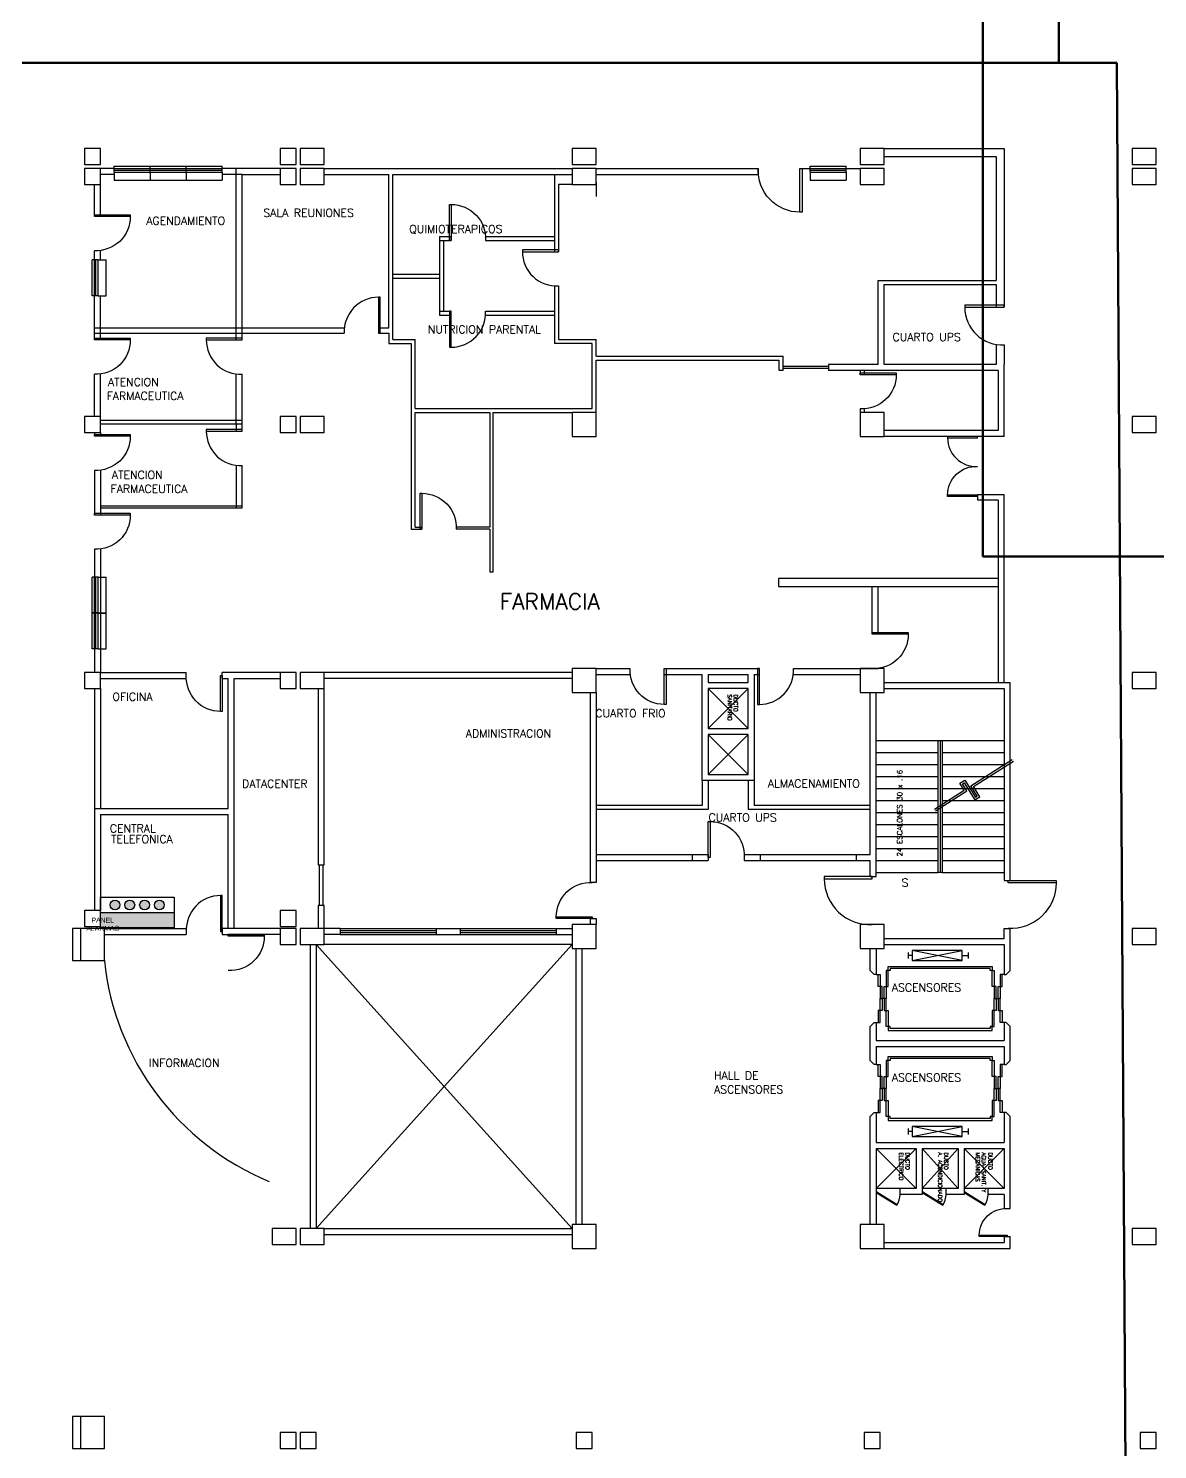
# Model space of a CAD drawing. Header units: metres. Extents: x 51 to 18146, y -212 to 18074.
# Drawn here: x 105.49 to 133.72, y 90.52 to 126.05 of the extents above; entities that cross this region are included whole.
import ezdxf

# ---------------------------------------------------------------- set-up
doc = ezdxf.new("R2010")
doc.units = ezdxf.units.M
doc.layers.get('0').update_dxf_attribs({"color": 250})
for name, color, linetype in [('AY', 1, 'Continuous'), ('COL', 2, 'Continuous'), ('GR', 6, 'Continuous'), ('MU', 1, 'Continuous'), ('NO', 250, 'Continuous'), ('PA', 7, 'Continuous'), ('PU', 1, 'Continuous'), ('ROTULADO', 7, 'Continuous'), ('TA', 3, 'Continuous'), ('VE', 5, 'Continuous')]:
    doc.layers.add(name, color=color, linetype=linetype)
doc.layers.add('PDF_RA Incendios', color=12, linetype='Continuous', true_color=0xdd0000)
doc.layers.add('ZONAS', color=20, linetype='Continuous', lineweight=50)
doc.layers.get('0').freeze()
doc.styles.add('ROMANS', font='romans', dxfattribs={"height": 0.13})
doc.styles.get("Standard").update_dxf_attribs({"font": 'arial.ttf'})

# ---------------------------------------------------------------- blocks, each defined once
blk = doc.blocks.new('panel alarmas')
at = {"layer": 'PDF_RA Incendios', "transparency": 33554483}
h = blk.add_hatch(color=1, dxfattribs=at)
h.dxf.hatch_style = 1
h.paths.add_polyline_path([(107.485, 103.803), (107.485, 103.683), (108.059, 103.683), (108.059, 103.803)])
h.paths.add_polyline_path([(107.906, 103.862, -1), (107.982, 103.862, -1)], flags=17)
h.paths.add_polyline_path([(107.791, 103.862, -1), (107.868, 103.862, -1)], flags=17)
h.paths.add_polyline_path([(107.676, 103.862, -1), (107.753, 103.862, -1)], flags=17)
h.paths.add_polyline_path([(107.561, 103.862, -1), (107.638, 103.862, -1)], flags=17)
at = {"layer": 'PDF_RA Incendios'}
blk.add_line((107.485, 103.803), (108.059, 103.803), dxfattribs=at)
blk.add_lwpolyline([(107.485, 103.922), (108.059, 103.922), (108.059, 103.683), (107.485, 103.683)], close=True, dxfattribs=at)
for centre in [(107.599, 103.862), (107.714, 103.862), (107.829, 103.862), (107.944, 103.862)]:
    blk.add_circle(centre, 0.0383, dxfattribs=at)
at = {"layer": 'PDF_RA Incendios', "insert": (107.503, 103.763), "char_height": 0.0383, "attachment_point": 1}
blk.add_mtext_dynamic_manual_height_columns('\\pxqc;PANEL ALARMAS', width=0.000524, gutter_width=0.000957, heights=[0], dxfattribs=at)
blk = doc.blocks.new('-COL40-')
at = {"color": 0}
blk.add_lwpolyline([(-0.2, 0.2), (-0.2, -0.2), (0.2, -0.2), (0.2, 0.2)], close=True, dxfattribs=at)
blk = doc.blocks.new('P-IZ')
at = {"color": 0}
blk.add_lwpolyline([(0.05, 1), (0.05, 0), (0, 0), (0, 1), (0.05, 1, -0.429311), (1, 0, -3.280951)], format="xyb", dxfattribs=at)
blk = doc.blocks.new('P-DUC')
at = {"layer": 'PU', "color": 15}
for p, q in [((1, -1100), (513, -1413)), ((11, -1083), (523, -1396)), ((1151, -1100), (1663, -1413)), ((1161, -1083), (1673, -1396)), ((2201, -1100), (2713, -1413)), ((2211, -1083), (2723, -1396))]:
    blk.add_line(p, q, dxfattribs=at)
for centre in [(1, -1100), (1151, -1100), (2201, -1100)]:
    blk.add_arc(centre, 600, 328.5967, 2.388, dxfattribs=at)
at = {"layer": 'NO', "color": 15, "style": 'ROMANS'}
for s, p in [('ELECTRICO', (573, -96)), ('DUCTO', (733, -96)), ('A. ACONDICIONADO.', (1547, -96)), ('DUCTO', (1697, -96)), ('MECANICAS', (2486, -96)), ('AGUA-SANIT. Y', (2636, -96)), ('DUCTO', (2803, -96))]:
    blk.add_text(s, height=100, rotation=270, dxfattribs=at).set_placement(p)
blk = doc.blocks.new('-COL60-')
at = {"color": 0}
blk.add_lwpolyline([(-0.3, 0.3), (-0.3, -0.3), (0.3, -0.3), (0.3, 0.3)], close=True, dxfattribs=at)
blk = doc.blocks.new('P-DE')
at = {"color": 0}
blk.add_lwpolyline([(-0.05, 1), (-0.05, 0), (0, 0), (0, 1), (-0.05, 1, 0.429311), (-1, 0, 3.280951)], format="xyb", dxfattribs=at)
blk = doc.blocks.new('Ventanilla')
at = {"layer": 'PA', "color": 15}
for p, q in [((-0.9, -0.095), (-0.9, 0.055)), ((0, -0.095), (0, 0.055))]:
    blk.add_line(p, q, dxfattribs=at)
at = {"layer": 'VE', "color": 15}
for p, q in [((-0.9, 0.055), (0, 0.055)), ((-0.9, 0), (0, 0)), ((-0.9, -0.04), (0, -0.04)), ((-0.9, -0.095), (0, -0.095)), ((-0.9, -0.095), (-0.9, -0.295)), ((-0.9, -0.295), (0, -0.295)), ((0, -0.095), (0, -0.295))]:
    blk.add_line(p, q, dxfattribs=at)
blk = doc.blocks.new('-MP')
at = {"color": 0}
for points in [[(-0.475, 0.5), (-0.475, 0), (-0.5, 0), (-0.5, 0.5), (-0.475, 0.5, -0.429311), (0, 0, -3.280951)], [(0.475, 0.5), (0.475, 0), (0.5, 0), (0.5, 0.5), (0.475, 0.5, 0.429311), (0, 0, 3.280951)]]:
    blk.add_lwpolyline(points, format="xyb", dxfattribs=at)

msp = doc.modelspace()

# ---------------------------------------------------------------- linework, layer by layer
at = {"layer": 'AY', "color": 0}
for p, q in [((107.284, 121.345), (107.284, 122.147)), ((107.284, 120.265), (107.284, 120.496)), ((107.284, 118.26), (107.284, 119.365)), ((107.284, 116.347), (107.284, 117.41)), ((123.484, 108.547), (122.484, 109.547)), ((123.484, 109.547), (122.484, 108.547)), ((123.484, 108.397), (122.484, 107.397)), ((123.484, 107.397), (122.484, 108.397)), ((119.084, 103.147), (112.684, 96.047)), ((119.084, 96.047), (112.684, 103.147)), ((119.084, 103.147), (112.884, 103.147)), ((127.484, 102.947), (127.484, 102.797)), ((127.584, 102.872), (127.484, 102.872)), ((127.584, 102.747), (128.834, 102.997)), ((128.834, 102.747), (127.584, 102.997)), ((128.834, 102.872), (128.984, 102.872)), ((128.984, 102.947), (128.984, 102.797)), ((126.884, 101.797), (126.834, 101.797)), ((129.684, 101.797), (129.734, 101.797)), ((126.884, 99.547), (126.834, 99.547)), ((129.684, 99.547), (129.734, 99.547)), ((127.484, 98.547), (127.484, 98.397)), ((127.584, 98.472), (127.484, 98.472)), ((128.834, 98.347), (127.584, 98.597)), ((127.584, 98.347), (128.834, 98.597)), ((128.834, 98.472), (128.984, 98.472)), ((128.984, 98.547), (128.984, 98.397)), ((127.684, 98.047), (126.684, 97.047)), ((126.684, 98.047), (127.684, 97.047)), ((128.734, 98.047), (127.834, 97.047)), ((127.834, 98.047), (128.734, 97.047)), ((129.884, 98.047), (128.884, 97.047)), ((128.884, 98.047), (129.884, 97.047)), ((127.284, 97.047), (126.684, 97.047)), ((128.434, 97.047), (127.834, 97.047)), ((129.484, 97.047), (128.884, 97.047))]:
    msp.add_line(p, q, dxfattribs=at)
at = {"layer": 'AY', "color": 15}
for points in [[(127.584, 102.997), (127.584, 102.747), (128.834, 102.747), (128.834, 102.997)], [(126.984, 102.497), (126.984, 102.597), (129.584, 102.597), (129.584, 102.497), (129.534, 102.497), (129.534, 102.547), (127.034, 102.547), (127.034, 102.497)], [(126.984, 101.097), (126.984, 100.997), (129.584, 100.997), (129.584, 101.097), (129.534, 101.097), (129.534, 101.047), (127.034, 101.047), (127.034, 101.097)], [(126.984, 100.247), (126.984, 100.347), (129.584, 100.347), (129.584, 100.247), (129.534, 100.247), (129.534, 100.297), (127.034, 100.297), (127.034, 100.247)], [(126.984, 98.847), (126.984, 98.747), (129.584, 98.747), (129.584, 98.847), (129.534, 98.847), (129.534, 98.797), (127.034, 98.797), (127.034, 98.847)], [(127.584, 98.597), (127.584, 98.347), (128.834, 98.347), (128.834, 98.597)]]:
    msp.add_lwpolyline(points, close=True, dxfattribs=at)
for points in [[(126.684, 102.397), (126.734, 102.397), (126.784, 102.397), (126.784, 102.097), (126.734, 102.097), (126.734, 102.397)], [(126.984, 102.497), (126.934, 102.497), (126.934, 102.097), (126.984, 102.097), (126.984, 102.497)], [(129.584, 102.497), (129.634, 102.497), (129.634, 102.097), (129.584, 102.097), (129.584, 102.497)], [(129.884, 102.397), (129.834, 102.397), (129.784, 102.397), (129.784, 102.097), (129.834, 102.097), (129.834, 102.397)], [(126.784, 102.097), (126.784, 101.797), (126.834, 101.797), (126.834, 102.097), (126.784, 102.097)], [(126.934, 102.097), (126.934, 101.797), (126.884, 101.797), (126.884, 102.097), (126.934, 102.097)], [(129.634, 102.097), (129.634, 101.797), (129.684, 101.797), (129.684, 102.097), (129.634, 102.097)], [(129.784, 102.097), (129.784, 101.797), (129.734, 101.797), (129.734, 102.097), (129.784, 102.097)], [(126.784, 101.497), (126.784, 101.797), (126.834, 101.797), (126.834, 101.497), (126.784, 101.497)], [(126.934, 101.497), (126.934, 101.797), (126.884, 101.797), (126.884, 101.497), (126.934, 101.497)], [(129.634, 101.497), (129.634, 101.797), (129.684, 101.797), (129.684, 101.497), (129.634, 101.497)], [(129.784, 101.497), (129.784, 101.797), (129.734, 101.797), (129.734, 101.497), (129.784, 101.497)], [(126.684, 101.197), (126.734, 101.197), (126.784, 101.197), (126.784, 101.497), (126.734, 101.497), (126.734, 101.197)], [(126.984, 101.097), (126.934, 101.097), (126.934, 101.497), (126.984, 101.497), (126.984, 101.097)], [(129.584, 101.097), (129.634, 101.097), (129.634, 101.497), (129.584, 101.497), (129.584, 101.097)], [(129.884, 101.197), (129.834, 101.197), (129.784, 101.197), (129.784, 101.497), (129.834, 101.497), (129.834, 101.197)], [(126.984, 100.247), (126.934, 100.247), (126.934, 99.847), (126.984, 99.847), (126.984, 100.247)], [(129.584, 100.247), (129.634, 100.247), (129.634, 99.847), (129.584, 99.847), (129.584, 100.247)], [(126.684, 100.147), (126.734, 100.147), (126.784, 100.147), (126.784, 99.847), (126.734, 99.847), (126.734, 100.147)], [(126.784, 99.847), (126.784, 99.547), (126.834, 99.547), (126.834, 99.847), (126.784, 99.847)], [(126.934, 99.847), (126.934, 99.547), (126.884, 99.547), (126.884, 99.847), (126.934, 99.847)], [(129.634, 99.847), (129.634, 99.547), (129.684, 99.547), (129.684, 99.847), (129.634, 99.847)], [(129.784, 99.847), (129.784, 99.547), (129.734, 99.547), (129.734, 99.847), (129.784, 99.847)], [(129.884, 100.147), (129.834, 100.147), (129.784, 100.147), (129.784, 99.847), (129.834, 99.847), (129.834, 100.147)], [(126.784, 99.247), (126.784, 99.547), (126.834, 99.547), (126.834, 99.247), (126.784, 99.247)], [(126.934, 99.247), (126.934, 99.547), (126.884, 99.547), (126.884, 99.247), (126.934, 99.247)], [(129.634, 99.247), (129.634, 99.547), (129.684, 99.547), (129.684, 99.247), (129.634, 99.247)], [(129.784, 99.247), (129.784, 99.547), (129.734, 99.547), (129.734, 99.247), (129.784, 99.247)], [(126.684, 98.947), (126.734, 98.947), (126.784, 98.947), (126.784, 99.247), (126.734, 99.247), (126.734, 98.947)], [(126.984, 98.847), (126.934, 98.847), (126.934, 99.247), (126.984, 99.247), (126.984, 98.847)], [(129.584, 98.847), (129.634, 98.847), (129.634, 99.247), (129.584, 99.247), (129.584, 98.847)], [(129.884, 98.947), (129.834, 98.947), (129.784, 98.947), (129.784, 99.247), (129.834, 99.247), (129.834, 98.947)]]:
    msp.add_lwpolyline(points, dxfattribs=at)
at = {"layer": 'COL', "color": 15}
for points in [[(112.284, 123.047), (112.284, 122.647), (112.884, 122.647), (112.884, 123.047)], [(119.084, 123.047), (119.084, 122.647), (119.684, 122.647), (119.684, 123.047)], [(126.284, 123.047), (126.284, 122.647), (126.884, 122.647), (126.884, 123.047)], [(133.084, 123.047), (133.084, 122.647), (133.684, 122.647), (133.684, 123.047)], [(112.284, 122.547), (112.284, 122.147), (112.884, 122.147), (112.884, 122.547)], [(119.084, 122.547), (119.084, 122.147), (119.684, 122.147), (119.684, 122.547)], [(126.284, 122.547), (126.284, 122.147), (126.884, 122.147), (126.884, 122.547)], [(133.084, 122.547), (133.084, 122.147), (133.684, 122.147), (133.684, 122.547)], [(112.284, 116.347), (112.284, 115.947), (112.884, 115.947), (112.884, 116.347)], [(133.084, 116.347), (133.084, 115.947), (133.684, 115.947), (133.684, 116.347)], [(112.284, 109.947), (112.284, 109.547), (112.884, 109.547), (112.884, 109.947)], [(133.084, 109.947), (133.084, 109.547), (133.684, 109.547), (133.684, 109.947)], [(106.784, 103.547), (106.784, 102.747), (107.384, 102.747), (107.384, 103.547)], [(112.284, 103.547), (112.284, 103.147), (112.884, 103.147), (112.884, 103.547)], [(133.084, 103.547), (133.084, 103.147), (133.684, 103.147), (133.684, 103.547)], [(111.584, 96.047), (111.584, 95.647), (112.184, 95.647), (112.184, 96.047)], [(112.284, 96.047), (112.284, 95.647), (112.884, 95.647), (112.884, 96.047)], [(133.084, 96.047), (133.084, 95.647), (133.684, 95.647), (133.684, 96.047)], [(106.784, 91.347), (106.784, 90.547), (107.384, 90.547), (107.384, 91.347)]]:
    msp.add_lwpolyline(points, close=True, dxfattribs=at)
at = {"layer": 'GR', "color": 15}
for p, q in [((126.684, 108.247), (128.234, 108.247)), ((128.334, 108.247), (129.884, 108.247)), ((126.684, 107.947), (128.234, 107.947)), ((126.684, 107.647), (128.234, 107.647)), ((128.334, 107.947), (129.884, 107.947)), ((128.334, 107.647), (129.884, 107.647)), ((126.684, 107.347), (128.234, 107.347)), ((128.334, 107.347), (129.884, 107.347)), ((126.684, 107.047), (128.234, 107.047)), ((128.334, 107.047), (129.884, 107.047)), ((126.684, 106.747), (128.234, 106.747)), ((128.334, 106.747), (129.884, 106.747)), ((126.684, 106.447), (128.234, 106.447)), ((128.334, 106.447), (129.884, 106.447)), ((126.684, 106.147), (128.234, 106.147)), ((128.334, 106.147), (129.884, 106.147)), ((126.684, 105.847), (128.234, 105.847)), ((126.684, 105.547), (128.234, 105.547)), ((128.334, 105.847), (129.884, 105.847)), ((128.334, 105.547), (129.884, 105.547)), ((126.684, 105.247), (128.234, 105.247)), ((128.334, 105.247), (129.884, 105.247)), ((126.684, 104.947), (128.234, 104.947)), ((128.334, 104.947), (129.884, 104.947))]:
    msp.add_line(p, q, dxfattribs=at)
msp.add_lwpolyline([(127.434, 104.947, 0, 0, 0), (127.434, 108.947, 0, 0, 0), (129.134, 108.947, 0, 0, 0), (129.134, 107.597, 0.3, 0, 0), (129.134, 107.347, 0, 0, 0)], format="xyseb", dxfattribs=at)
for points in [[(128.284, 108.247), (128.334, 108.247), (128.334, 104.947), (128.234, 104.947), (128.234, 108.247), (128.284, 108.247), (128.284, 104.947)], [(128.139, 106.531), (128.878, 107.006), (128.773, 107.177), (128.901, 107.255), (129.162, 106.829), (129.205, 106.855), (129.048, 107.111), (130.084, 107.775)], [(128.166, 106.488), (128.946, 106.99), (128.842, 107.16), (128.884, 107.187), (129.146, 106.76), (129.274, 106.839), (129.117, 107.094), (130.111, 107.733)]]:
    msp.add_lwpolyline(points, dxfattribs=at)
at = {"layer": 'MU', "color": 0}
for p, q in [((119.684, 122.197), (119.684, 121.847)), ((107.134, 115.947), (107.134, 115.853)), ((107.284, 115.947), (107.284, 115.853)), ((107.134, 114.998), (107.134, 113.881)), ((107.284, 115.004), (107.284, 113.881)), ((107.134, 113.026), (107.134, 109.947)), ((107.284, 113.032), (107.284, 109.947))]:
    msp.add_line(p, q, dxfattribs=at)
at = {"layer": 'NO'}
for p, q in [((126.884, 123.047), (129.884, 123.047)), ((129.884, 123.047), (129.884, 119.075)), ((126.884, 122.847), (129.684, 122.847)), ((129.684, 122.847), (129.684, 119.747)), ((107.632, 122.547), (107.284, 122.547)), ((107.632, 122.397), (107.284, 122.397)), ((110.684, 122.547), (110.332, 122.547)), ((110.834, 122.397), (110.332, 122.397)), ((114.498, 118.558), (114.498, 122.397)), ((114.598, 118.268), (114.598, 122.397)), ((118.635, 122.397), (118.635, 120.465)), ((124.829, 122.547), (126.284, 122.547)), ((119.084, 122.147), (118.735, 122.147)), ((118.735, 122.147), (118.735, 120.465)), ((115.761, 120.847), (115.761, 118.878)), ((115.761, 120.847), (116.058, 120.847)), ((116.013, 120.847), (116.013, 120.747)), ((116.913, 120.847), (118.635, 120.847)), ((115.761, 120.747), (116.058, 120.747)), ((115.861, 120.747), (115.861, 118.978)), ((116.913, 120.747), (118.635, 120.747)), ((115.761, 119.896), (114.598, 119.896)), ((115.761, 119.796), (114.598, 119.796)), ((126.734, 119.747), (129.684, 119.747)), ((118.635, 119.611), (118.635, 118.168)), ((118.735, 119.61), (118.735, 118.268)), ((129.684, 119.647), (129.684, 119.075)), ((115.761, 118.978), (116.058, 118.978)), ((115.761, 118.878), (116.058, 118.878)), ((116.013, 118.978), (116.013, 118.878)), ((116.913, 118.978), (118.635, 118.978)), ((116.913, 118.878), (118.635, 118.878)), ((107.134, 118.558), (113.383, 118.558)), ((107.134, 118.426), (113.383, 118.426)), ((113.383, 118.558), (113.383, 118.426)), ((114.283, 118.558), (114.498, 118.558)), ((114.283, 118.426), (114.498, 118.426)), ((114.498, 118.426), (114.498, 118.168)), ((114.498, 118.168), (115.052, 118.168)), ((114.598, 118.268), (115.152, 118.268)), ((115.052, 118.168), (115.052, 113.526)), ((115.152, 116.547), (115.152, 118.268)), ((119.584, 118.168), (118.635, 118.168)), ((118.735, 118.268), (119.684, 118.268)), ((119.584, 116.547), (119.584, 118.168)), ((119.684, 117.856), (119.684, 118.268)), ((129.684, 118.146), (129.684, 117.647)), ((129.884, 118.135), (129.884, 117.647)), ((119.684, 117.856), (124.352, 117.856)), ((119.684, 116.447), (119.684, 117.756)), ((119.684, 117.756), (124.252, 117.756)), ((124.252, 117.497), (124.252, 117.756)), ((124.352, 117.497), (124.352, 117.856)), ((125.493, 117.597), (124.352, 117.597)), ((126.734, 117.647), (125.493, 117.647)), ((125.493, 117.647), (125.493, 117.497)), ((124.352, 117.497), (124.252, 117.497)), ((124.352, 117.497), (124.252, 117.497)), ((125.493, 117.547), (124.352, 117.547)), ((126.284, 117.497), (126.284, 117.389)), ((126.384, 117.497), (126.384, 117.389)), ((115.152, 116.547), (119.584, 116.547)), ((126.284, 116.534), (126.284, 116.447)), ((126.384, 116.535), (126.384, 116.447)), ((107.284, 116.251), (110.834, 116.251)), ((115.152, 113.576), (115.152, 116.447)), ((115.152, 116.447), (117.023, 116.447)), ((117.023, 116.447), (117.023, 113.576)), ((117.098, 116.447), (119.084, 116.447)), ((117.098, 116.447), (117.098, 112.458)), ((110.834, 116.15), (107.284, 116.15)), ((110.684, 116.15), (110.684, 115.976)), ((110.834, 115.976), (110.834, 116.15)), ((110.684, 115.127), (110.684, 114.06)), ((110.834, 114.06), (110.834, 115.121)), ((107.284, 114.11), (110.834, 114.11)), ((107.284, 114.06), (110.834, 114.06)), ((129.884, 114.384), (129.216, 114.384)), ((129.216, 114.384), (129.216, 114.251)), ((129.734, 114.251), (129.216, 114.251)), ((115.052, 113.526), (115.325, 113.526)), ((115.152, 113.576), (115.325, 113.576)), ((117.023, 113.576), (116.18, 113.576)), ((117.023, 113.526), (116.18, 113.526)), ((117.023, 113.526), (117.023, 112.458)), ((117.098, 112.458), (117.023, 112.458)), ((129.734, 112.299), (124.235, 112.299)), ((124.235, 112.299), (124.235, 112.099)), ((124.235, 112.099), (129.734, 112.099)), ((126.584, 110.947), (126.584, 112.099)), ((126.734, 110.947), (126.734, 112.099)), ((122.334, 107.247), (122.334, 106.619)), ((122.484, 107.247), (122.484, 106.519)), ((123.484, 107.247), (123.484, 106.519)), ((123.634, 107.247), (123.634, 106.619)), ((122.334, 106.619), (119.684, 106.619)), ((126.534, 106.619), (123.634, 106.619)), ((122.484, 106.519), (119.684, 106.519)), ((126.534, 106.519), (123.484, 106.519)), ((112.734, 105.138), (112.884, 105.138)), ((112.884, 104.118), (112.734, 104.118))]:
    msp.add_line(p, q, dxfattribs=at)
at = {"layer": 'PA', "color": 0}
for p, q in [((111.784, 122.547), (110.684, 122.547)), ((110.684, 118.26), (110.684, 122.547)), ((110.834, 122.397), (111.784, 122.397)), ((110.834, 118.26), (110.834, 122.397)), ((112.884, 122.547), (119.084, 122.547)), ((112.884, 122.397), (114.498, 122.397)), ((114.598, 122.397), (119.084, 122.397)), ((119.684, 122.547), (123.734, 122.547)), ((119.684, 122.397), (123.734, 122.397)), ((123.734, 122.547), (123.734, 122.397)), ((107.134, 121.345), (107.134, 122.147)), ((107.134, 120.265), (107.134, 120.49)), ((126.734, 117.647), (126.734, 119.747)), ((107.134, 118.26), (107.134, 119.41)), ((126.884, 117.647), (126.884, 119.647)), ((126.884, 119.647), (129.684, 119.647)), ((129.684, 117.647), (126.884, 117.647)), ((129.884, 115.847), (129.884, 117.647)), ((107.134, 116.347), (107.134, 117.405)), ((110.684, 116.15), (110.684, 117.41)), ((110.834, 116.15), (110.834, 117.405)), ((129.734, 117.497), (125.493, 117.497)), ((129.734, 117.497), (129.734, 115.997)), ((129.734, 115.997), (126.884, 115.997)), ((129.884, 115.847), (126.884, 115.847)), ((129.734, 114.251), (129.734, 109.697)), ((129.884, 109.697), (129.884, 114.384)), ((107.284, 109.947), (109.434, 109.947)), ((107.284, 109.797), (109.434, 109.797)), ((109.434, 109.797), (109.434, 109.947)), ((111.784, 109.947), (110.334, 109.947)), ((110.334, 109.797), (110.334, 109.947)), ((110.334, 109.797), (110.484, 109.797)), ((110.484, 106.547), (110.484, 109.797)), ((110.634, 103.547), (110.634, 109.797)), ((110.634, 109.797), (111.784, 109.797)), ((119.084, 109.947), (112.884, 109.947)), ((119.084, 109.797), (112.884, 109.797)), ((119.684, 110.047), (120.528, 110.047)), ((119.684, 109.897), (120.534, 109.897)), ((121.383, 110.047), (123.76, 110.047)), ((121.383, 109.897), (122.334, 109.897)), ((122.334, 107.247), (122.334, 109.897)), ((122.484, 109.897), (123.484, 109.897)), ((122.484, 109.897), (122.484, 109.697)), ((123.484, 109.697), (123.484, 109.897)), ((123.634, 109.897), (123.76, 109.897)), ((123.634, 109.897), (123.634, 107.247)), ((124.61, 109.897), (126.284, 109.897)), ((124.615, 110.047), (126.734, 110.047)), ((107.134, 109.547), (107.134, 106.547)), ((107.284, 109.547), (107.284, 106.547)), ((112.734, 109.547), (112.734, 105.138)), ((112.884, 105.138), (112.884, 109.547)), ((119.534, 109.447), (119.534, 104.697)), ((119.684, 109.447), (119.684, 104.697)), ((122.484, 109.697), (123.484, 109.697)), ((122.484, 109.547), (122.484, 108.547)), ((123.484, 109.547), (122.484, 109.547)), ((123.484, 108.547), (123.484, 109.547)), ((126.534, 105.397), (126.534, 109.447)), ((126.684, 104.847), (126.684, 109.447)), ((126.884, 109.697), (130.034, 109.697)), ((126.884, 109.547), (129.884, 109.547)), ((129.884, 109.547), (129.884, 104.747)), ((130.034, 104.747), (130.034, 109.697)), ((122.484, 108.547), (123.484, 108.547)), ((122.484, 108.397), (122.484, 107.397)), ((123.484, 108.397), (122.484, 108.397)), ((123.484, 107.397), (123.484, 108.397)), ((122.484, 107.397), (123.484, 107.397)), ((123.634, 107.247), (122.334, 107.247)), ((107.134, 106.547), (110.484, 106.547)), ((107.134, 106.547), (107.134, 103.997)), ((107.284, 106.397), (107.284, 103.997)), ((107.284, 106.397), (110.484, 106.397)), ((110.484, 103.547), (110.484, 106.397)), ((122.084, 105.397), (122.484, 105.397)), ((122.084, 105.397), (122.084, 105.247)), ((122.084, 105.247), (122.484, 105.247)), ((122.484, 105.397), (122.484, 105.247)), ((123.384, 105.397), (123.784, 105.397)), ((123.384, 105.397), (123.384, 105.247)), ((123.384, 105.247), (123.784, 105.247)), ((123.784, 105.397), (123.784, 105.247)), ((126.184, 105.397), (126.184, 105.247)), ((126.184, 105.397), (126.534, 105.397)), ((126.184, 105.247), (126.534, 105.247)), ((126.534, 104.847), (126.534, 105.247)), ((112.759, 105.138), (112.759, 104.118)), ((112.859, 104.118), (112.859, 105.138)), ((126.534, 104.847), (126.684, 104.847)), ((119.684, 104.697), (119.534, 104.697)), ((129.884, 104.747), (130.034, 104.747)), ((112.734, 104.118), (112.734, 103.547)), ((112.884, 103.547), (112.884, 104.118)), ((119.534, 103.797), (119.534, 103.647)), ((119.534, 103.797), (119.684, 103.797)), ((119.684, 103.797), (119.684, 103.647)), ((106.584, 103.546), (106.584, 102.746)), ((106.784, 103.546), (106.584, 103.546)), ((107.384, 103.547), (109.434, 103.547)), ((107.384, 103.397), (109.434, 103.397)), ((109.434, 103.547), (109.434, 103.397)), ((109.434, 103.547), (109.434, 103.397)), ((110.334, 103.547), (110.334, 103.397)), ((111.784, 103.547), (110.334, 103.547)), ((110.334, 103.547), (110.334, 103.397)), ((110.334, 103.397), (110.484, 103.397)), ((111.784, 103.397), (110.484, 103.397)), ((113.284, 103.547), (112.884, 103.547)), ((113.284, 103.397), (112.884, 103.397)), ((113.284, 103.547), (113.284, 103.397)), ((115.684, 103.547), (116.284, 103.547)), ((115.684, 103.547), (115.684, 103.397)), ((115.684, 103.397), (116.284, 103.397)), ((116.284, 103.547), (116.284, 103.397)), ((118.684, 103.547), (118.684, 103.397)), ((118.684, 103.547), (119.084, 103.547)), ((118.684, 103.397), (119.084, 103.397)), ((129.884, 103.547), (130.034, 103.547)), ((129.884, 103.297), (129.884, 103.547)), ((130.034, 102.497), (130.034, 103.547)), ((126.534, 102.497), (126.534, 103.047)), ((126.684, 103.047), (126.684, 102.397)), ((126.884, 103.297), (129.884, 103.297)), ((126.884, 103.147), (129.884, 103.147)), ((129.884, 103.147), (129.884, 102.397)), ((106.584, 102.746), (106.784, 102.746)), ((126.634, 102.397), (126.534, 102.497)), ((126.684, 102.397), (126.634, 102.397)), ((129.884, 102.397), (129.934, 102.397)), ((129.934, 102.397), (130.034, 102.497)), ((126.684, 100.747), (129.884, 100.747)), ((126.684, 100.597), (129.884, 100.597)), ((126.534, 98.847), (126.634, 98.947)), ((126.534, 96.147), (126.534, 98.847)), ((126.634, 98.947), (126.684, 98.947)), ((126.684, 98.947), (126.684, 98.197)), ((129.884, 98.947), (129.884, 98.197)), ((129.934, 98.947), (129.884, 98.947)), ((130.034, 98.847), (129.934, 98.947)), ((130.034, 96.547), (130.034, 98.847)), ((126.684, 98.197), (129.884, 98.197)), ((126.684, 98.047), (127.684, 98.047)), ((126.684, 98.047), (126.684, 96.147)), ((127.684, 98.047), (127.684, 97.047)), ((127.834, 98.047), (128.734, 98.047)), ((127.834, 98.047), (127.834, 96.897)), ((128.734, 98.047), (128.734, 97.047)), ((128.884, 98.047), (129.884, 98.047)), ((128.884, 98.047), (128.884, 96.897)), ((129.884, 98.047), (129.884, 97.047)), ((127.284, 96.897), (127.284, 97.047)), ((127.684, 97.047), (127.284, 97.047)), ((128.434, 96.897), (128.434, 97.047)), ((128.734, 97.047), (128.434, 97.047)), ((129.484, 96.897), (129.484, 97.047)), ((129.884, 97.047), (129.484, 97.047)), ((127.834, 96.897), (127.284, 96.897)), ((128.884, 96.897), (128.434, 96.897)), ((129.884, 96.897), (129.484, 96.897)), ((129.884, 96.897), (129.884, 96.547)), ((129.884, 96.547), (130.034, 96.547)), ((126.884, 95.697), (129.884, 95.697)), ((129.884, 95.847), (129.884, 95.697)), ((129.884, 95.847), (130.034, 95.847)), ((130.034, 95.547), (130.034, 95.847)), ((126.884, 95.547), (130.034, 95.547)), ((106.784, 91.347), (106.584, 91.347)), ((106.584, 91.347), (106.584, 90.547)), ((106.584, 90.547), (106.784, 90.547))]:
    msp.add_line(p, q, dxfattribs=at)
at = {"layer": 'PA', "color": 15}
for points in [[(126.684, 100.597), (126.684, 100.147), (126.634, 100.147), (126.534, 100.247), (126.534, 101.097), (126.634, 101.197), (126.684, 101.197), (126.684, 100.747)], [(129.884, 100.597), (129.884, 100.147), (129.934, 100.147), (130.034, 100.247), (130.034, 101.097), (129.934, 101.197), (129.884, 101.197), (129.884, 100.747)]]:
    msp.add_lwpolyline(points, dxfattribs=at)
msp.add_arc((114.089, 103.449), 6.741, 185.9836, 247.4715, dxfattribs=at)
at = {"layer": 'TA', "color": 0}
for p, q in [((112.534, 103.147), (112.534, 96.047)), ((112.684, 103.147), (112.684, 96.047)), ((119.184, 96.147), (119.184, 103.047)), ((119.334, 96.147), (119.334, 103.047)), ((112.884, 96.047), (119.084, 96.047)), ((112.884, 95.897), (119.084, 95.897))]:
    msp.add_line(p, q, dxfattribs=at)
at = {"layer": 'VE', "color": 0}
for p, q in [((119.684, 105.397), (122.084, 105.397)), ((119.684, 105.247), (122.084, 105.247)), ((123.784, 105.397), (126.184, 105.397)), ((123.784, 105.247), (126.184, 105.247)), ((113.284, 103.547), (115.684, 103.547)), ((113.284, 103.497), (115.684, 103.497)), ((113.284, 103.447), (115.684, 103.447)), ((113.284, 103.397), (115.684, 103.397)), ((116.284, 103.547), (118.684, 103.547)), ((116.284, 103.497), (118.684, 103.497)), ((116.284, 103.447), (118.684, 103.447)), ((116.284, 103.397), (118.684, 103.397))]:
    msp.add_line(p, q, dxfattribs=at)
at = {"layer": 'ZONAS', "color": 8, "lineweight": 140}
for points in [[(164.377, 112.847), (129.348, 112.847), (129.348, 173.584), (164.377, 173.584)], [(131.252, 125.188), (51.493, 125.188), (51.493, 167.472), (131.252, 167.472)], [(132.695, 125.188), (92.647, 125.188), (93.036, 63.013), (133.084, 63.003)]]:
    msp.add_lwpolyline(points, close=True, dxfattribs=at)

# ---------------------------------------------------------------- block references
at = {"layer": 'COL', "color": 0}
for p in [(107.084, 122.847), (111.984, 122.847), (107.084, 122.347), (111.984, 122.347), (107.084, 116.147), (111.984, 116.147), (107.084, 109.747), (111.984, 109.747), (107.084, 103.797), (111.984, 103.797), (111.984, 103.347), (111.984, 90.747), (112.484, 90.747), (119.384, 90.747), (126.584, 90.747), (133.484, 90.747)]:
    msp.add_blockref('-COL40-', p, dxfattribs=at)
at = {"layer": 'COL', "color": 15}
for p in [(119.384, 116.147), (126.584, 116.147), (119.384, 109.747), (126.584, 109.747), (119.384, 103.347), (126.584, 103.347), (119.384, 95.847), (126.584, 95.847)]:
    msp.add_blockref('-COL60-', p, dxfattribs=at)
at = {"layer": 'NO'}
for p in [(108.532, 122.547), (109.432, 122.547), (110.332, 122.547), (125.933, 122.547)]:
    msp.add_blockref('Ventanilla', p, dxfattribs=at)
at = {"layer": 'NO', "rotation": 90}
for p in [(107.134, 120.265), (107.134, 112.333), (107.134, 111.434)]:
    msp.add_blockref('Ventanilla', p, dxfattribs=at)
at = {"layer": 'PA', "color": 15, "xscale": 0.001, "yscale": 0.001, "zscale": 0.001}
msp.add_blockref('P-DUC', (126.684, 98.047), dxfattribs=at)
at = {"layer": 'PU', "color": 0}
for name, p, xscale, yscale, zscale, rotation in [('P-DE', (124.829, 122.547), -1.094454386137214, 1.094454386137214, 1.094454386137214, 180), ('P-DE', (107.134, 121.39), -0.9, 0.9, 0.9, 270), ('P-DE', (118.735, 120.51), 0.9, 0.9, 0.9, 90.00000000000003), ('P-DE', (129.884, 119.125), 0.9899356663367898, 0.9899356663367898, 0.9899356663367898, 90.00000000000003), ('P-IZ', (116.013, 118.978), -0.9, 0.9, 0.9, 180), ('P-DE', (107.134, 118.305), -0.9, 0.9, 0.9, 270), ('P-DE', (110.834, 118.305), 0.9, 0.9, 0.9, 90.00000000000003), ('P-DE', (126.284, 117.434), -0.9, 0.9, 0.9, 270), ('P-DE', (107.134, 115.898), -0.9, 0.9, 0.9, 270), ('P-DE', (110.834, 116.021), 0.9, 0.9, 0.9, 90.00000000000003), ('P-DE', (107.134, 113.926), -0.9, 0.9, 0.9, 270), ('P-DE', (126.584, 110.947), -0.9, 0.9, 0.9, 270), ('P-DE', (110.334, 109.872), -0.9, 0.9, 0.9, 180), ('P-IZ', (121.428, 110.047), 0.9, 0.9, 0.9, 180), ('P-IZ', (123.715, 110.047), -0.9, 0.9, 0.9, 180), ('P-DE', (126.584, 104.847), 1.199999999999999, 1.199999999999999, 1.199999999999999, 90), ('P-IZ', (119.584, 103.797), 0.9, 0.9, 0.9, 90), ('P-DE', (129.981, 104.747), -1.199999999999999, 1.199999999999999, 1.199999999999999, 270), ('P-DE', (110.484, 103.397), -0.9, 0.9, 0.9, 270), ('P-IZ', (129.959, 95.847), 0.7000000000000001, 0.7000000000000001, 0.7000000000000001, 90)]:
    msp.add_blockref(name, p, dxfattribs=dict(at, xscale=xscale, yscale=yscale, zscale=zscale, rotation=rotation))
at = {"layer": 'PU', "color": 0, "yscale": 0.9, "zscale": 0.9}
for p, xscale in [((116.013, 120.747), 0.9), ((114.283, 118.426), -0.9), ((115.28, 113.526), 0.9), ((122.484, 105.322), 0.9), ((110.334, 103.472), -0.9)]:
    msp.add_blockref('P-IZ', p, dxfattribs=dict(at, xscale=xscale))
at = {"layer": 'PU', "color": 15, "xscale": 1.5, "yscale": 1.5, "zscale": 1.5, "rotation": 89.99999999999999}
msp.add_blockref('-MP', (129.216, 115.097), dxfattribs=at)
at = {"layer": 'ROTULADO', "xscale": 3.20967963539059, "yscale": 3.20967963539059, "zscale": 3.20967963539059}
msp.add_blockref('panel alarmas', (-237.707, -229.228), dxfattribs=at)

# ---------------------------------------------------------------- texts
at = {"layer": 'NO', "color": 0, "style": 'ROMANS'}
for s, height, p in [('SALA REUNIONES', 0.2, (111.359, 121.337)), ('AGENDAMIENTO', 0.2, (108.433, 121.139)), ('QUIMIOTERAPICOS', 0.2, (115.007, 120.932)), ('NUTRICION PARENTAL', 0.2, (115.472, 118.424)), ('CUARTO UPS', 0.2, (127.091, 118.232)), ('ATENCION', 0.2, (107.475, 117.107)), ('FARMACEUTICA', 0.2, (107.442, 116.76)), ('ATENCION', 0.2, (107.573, 114.785)), ('FARMACEUTICA', 0.2, (107.54, 114.438)), ('FARMACIA', 0.4, (117.273, 111.523)), ('OFICINA', 0.2, (107.587, 109.242)), ('CUARTO FRIO', 0.2, (119.661, 108.826)), ('ADMINISTRACION', 0.2, (116.421, 108.323)), ('DATACENTER', 0.2, (110.829, 107.067)), ('ALMACENAMIENTO', 0.2, (123.973, 107.07)), ('CUARTO UPS', 0.2, (122.491, 106.222)), ('CENTRAL', 0.2, (107.522, 105.948)), ('TELEFONICA', 0.2, (107.551, 105.682)), ('S', 0.2, (127.317, 104.593)), ('ASCENSORES', 0.2, (127.073, 101.972)), ('INFORMACION', 0.2, (108.498, 100.086)), ('HALL DE ', 0.2, (122.627, 99.774)), ('ASCENSORES', 0.2, (127.073, 99.722)), ('ASCENSORES', 0.2, (122.627, 99.424))]:
    msp.add_text(s, height=height, dxfattribs=at).set_placement(p)
for s, height, rotation, p in [('SANITARIO', 0.1, 270, (122.97, 109.401)), ('DUCTO', 0.1, 270, (123.12, 109.401)), ('24 ESCALONES 30 x .16', 0.13, 90, (127.334, 105.347))]:
    msp.add_text(s, height=height, rotation=rotation, dxfattribs=at).set_placement(p)

doc.saveas('drawing.dxf')
